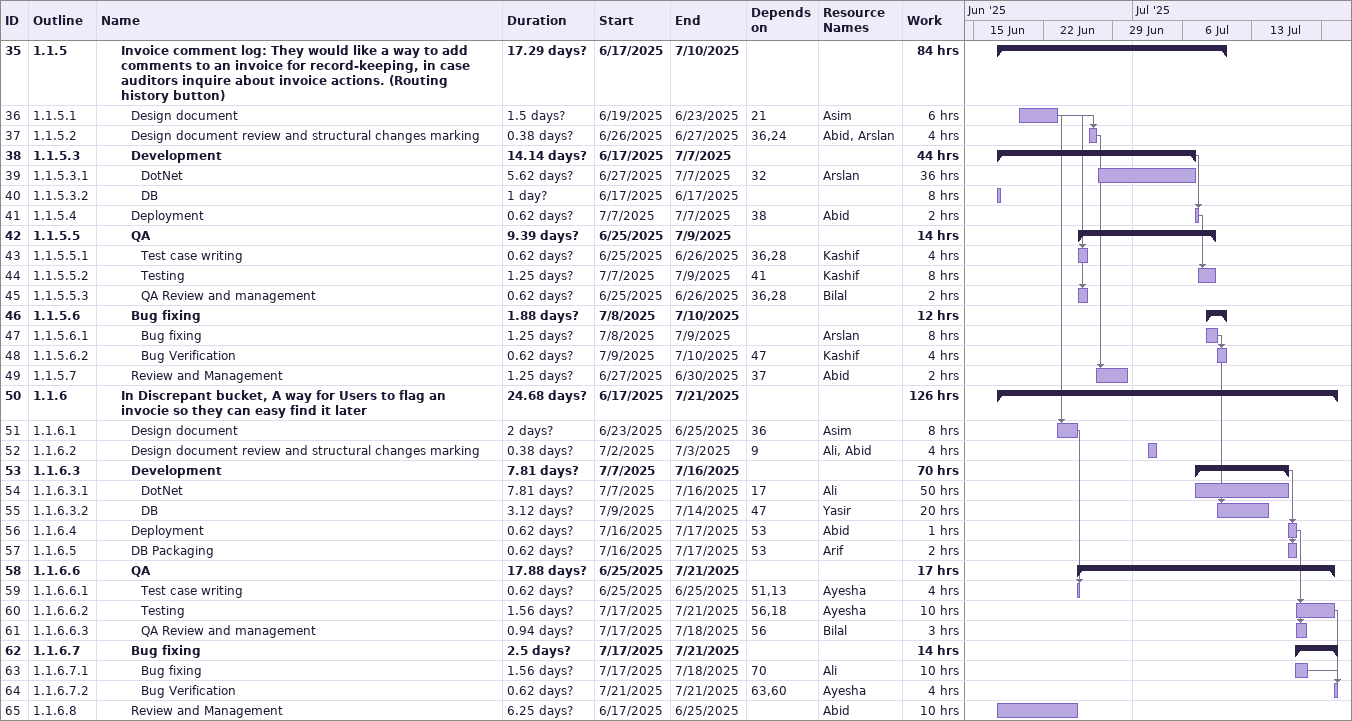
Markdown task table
| ID | WBS | Task | Duration | Start | Finish | Predecessors | Resources | Work (h) |
|---|---|---|---|---|---|---|---|---|
| 35 | 1.1.5 | **Invoice comment log: They would like a way to add comments to an invoice for record-keeping, in case auditors inquire about invoice actions. (Routing history button)** | 17.29d? | 2025-06-17 | 2025-07-10 |  |  | 84 |
| 36 | 1.1.5.1 | Design document | 1.5d? | 2025-06-19 | 2025-06-23 | 21 | Asim | 6 |
| 37 | 1.1.5.2 | Design document review and structural changes marking | 0.38d? | 2025-06-26 | 2025-06-27 | 36, 24 | Abid, Arslan | 4 |
| 38 | 1.1.5.3 | **Development** | 14.14d? | 2025-06-17 | 2025-07-07 |  |  | 44 |
| 39 | 1.1.5.3.1 | DotNet | 5.62d? | 2025-06-27 | 2025-07-07 | 32 | Arslan | 36 |
| 40 | 1.1.5.3.2 | DB | 1d? | 2025-06-17 | 2025-06-17 |  |  | 8 |
| 41 | 1.1.5.4 | Deployment | 0.62d? | 2025-07-07 | 2025-07-07 | 38 | Abid | 2 |
| 42 | 1.1.5.5 | **QA** | 9.39d? | 2025-06-25 | 2025-07-09 |  |  | 14 |
| 43 | 1.1.5.5.1 | Test case writing | 0.62d? | 2025-06-25 | 2025-06-26 | 36, 28 | Kashif | 4 |
| 44 | 1.1.5.5.2 | Testing | 1.25d? | 2025-07-07 | 2025-07-09 | 41 | Kashif | 8 |
| 45 | 1.1.5.5.3 | QA Review and management | 0.62d? | 2025-06-25 | 2025-06-26 | 36, 28 | Bilal | 2 |
| 46 | 1.1.5.6 | **Bug fixing** | 1.88d? | 2025-07-08 | 2025-07-10 |  |  | 12 |
| 47 | 1.1.5.6.1 | Bug fixing | 1.25d? | 2025-07-08 | 2025-07-09 |  | Arslan | 8 |
| 48 | 1.1.5.6.2 | Bug Verification | 0.62d? | 2025-07-09 | 2025-07-10 | 47 | Kashif | 4 |
| 49 | 1.1.5.7 | Review and Management | 1.25d? | 2025-06-27 | 2025-06-30 | 37 | Abid | 2 |
| 50 | 1.1.6 | **In Discrepant bucket, A way for Users to flag an invocie so they can easy find it later** | 24.68d? | 2025-06-17 | 2025-07-21 |  |  | 126 |
| 51 | 1.1.6.1 | Design document | 2d? | 2025-06-23 | 2025-06-25 | 36 | Asim | 8 |
| 52 | 1.1.6.2 | Design document review and structural changes marking | 0.38d? | 2025-07-02 | 2025-07-03 | 9 | Ali, Abid | 4 |
| 53 | 1.1.6.3 | **Development** | 7.81d? | 2025-07-07 | 2025-07-16 |  |  | 70 |
| 54 | 1.1.6.3.1 | DotNet | 7.81d? | 2025-07-07 | 2025-07-16 | 17 | Ali | 50 |
| 55 | 1.1.6.3.2 | DB | 3.12d? | 2025-07-09 | 2025-07-14 | 47 | Yasir | 20 |
| 56 | 1.1.6.4 | Deployment | 0.62d? | 2025-07-16 | 2025-07-17 | 53 | Abid | 1 |
| 57 | 1.1.6.5 | DB Packaging | 0.62d? | 2025-07-16 | 2025-07-17 | 53 | Arif | 2 |
| 58 | 1.1.6.6 | **QA** | 17.88d? | 2025-06-25 | 2025-07-21 |  |  | 17 |
| 59 | 1.1.6.6.1 | Test case writing | 0.62d? | 2025-06-25 | 2025-06-25 | 51, 13 | Ayesha | 4 |
| 60 | 1.1.6.6.2 | Testing | 1.56d? | 2025-07-17 | 2025-07-21 | 56, 18 | Ayesha | 10 |
| 61 | 1.1.6.6.3 | QA Review and management | 0.94d? | 2025-07-17 | 2025-07-18 | 56 | Bilal | 3 |
| 62 | 1.1.6.7 | **Bug fixing** | 2.5d? | 2025-07-17 | 2025-07-21 |  |  | 14 |
| 63 | 1.1.6.7.1 | Bug fixing | 1.56d? | 2025-07-17 | 2025-07-18 | 70 | Ali | 10 |
| 64 | 1.1.6.7.2 | Bug Verification | 0.62d? | 2025-07-21 | 2025-07-21 | 63, 60 | Ayesha | 4 |
| 65 | 1.1.6.8 | Review and Management | 6.25d? | 2025-06-17 | 2025-06-25 |  | Abid | 10 |
